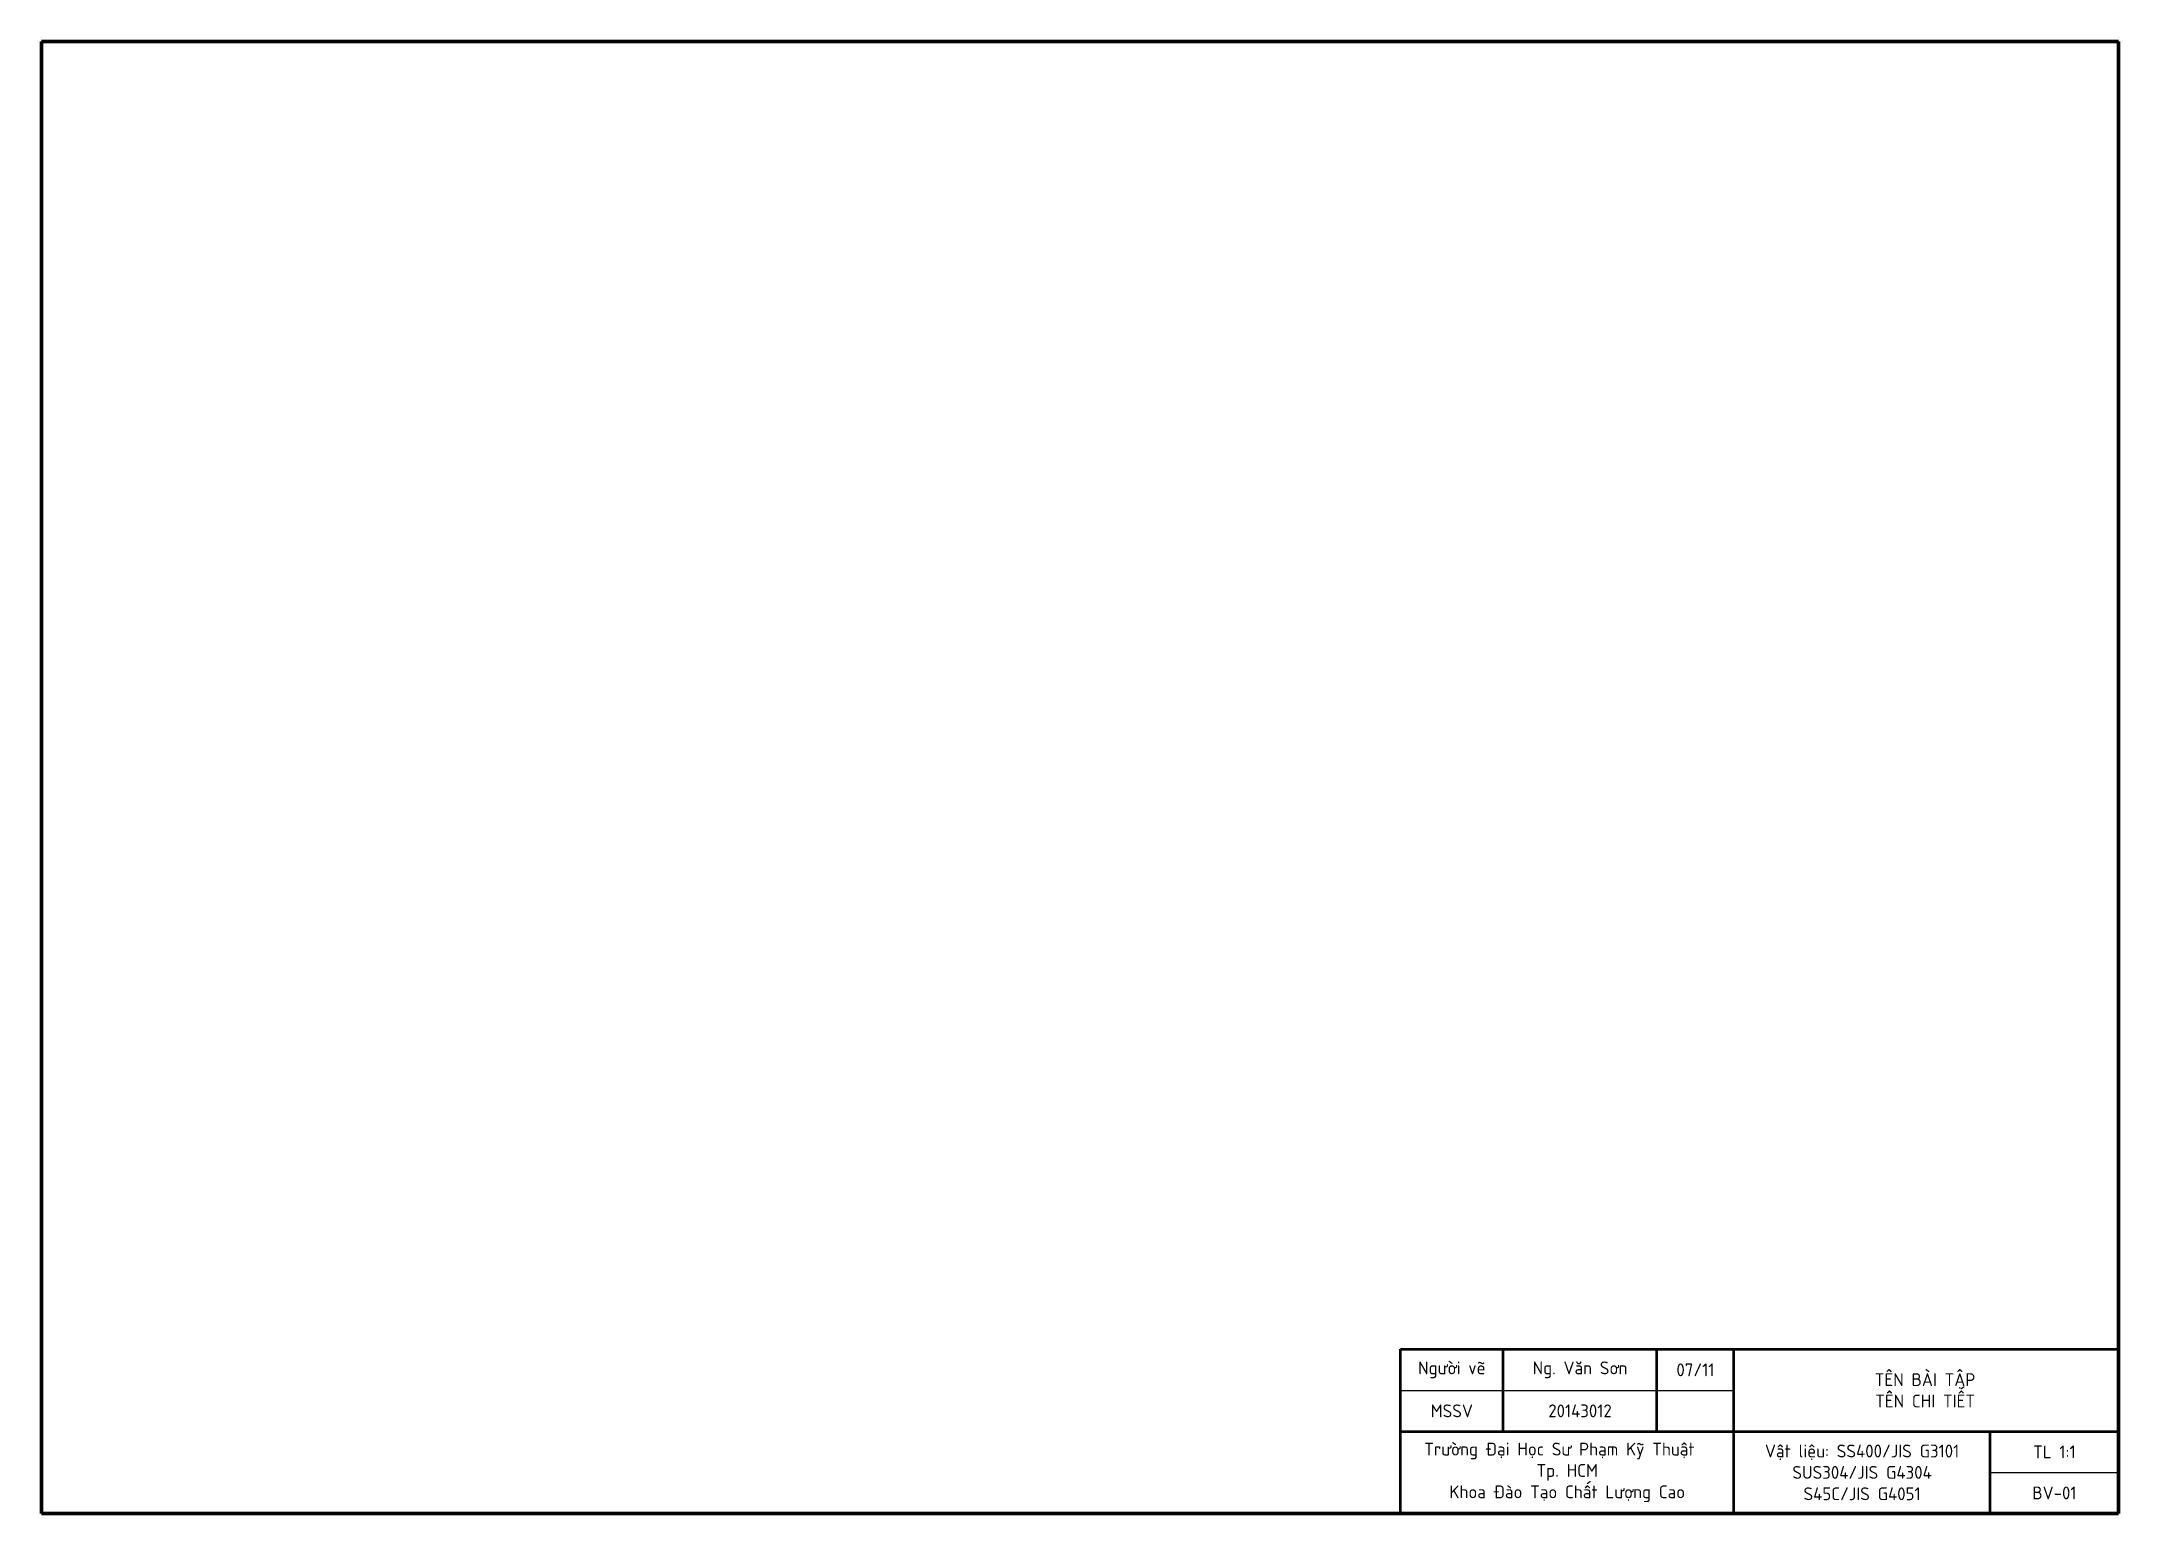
# Paper-space layout 'A3' of a CAD drawing. Header units: millimetres. Extents: x 0 to 405, y -5 to 282.
import ezdxf

# ---------------------------------------------------------------- set-up
doc = ezdxf.new("R2010")
doc.units = ezdxf.units.MM
doc.header["$LTSCALE"] = 0.7
for name, color, linetype, lineweight in [('CON', 7, 'Continuous', 50), ('DIM', 94, 'Continuous', 25), ('KHUNGBV', 5, 'Continuous', 70), ('TEXT', 7, 'Continuous', 25)]:
    doc.layers.add(name, color=color, linetype=linetype, lineweight=lineweight)
doc.styles.add('TCVN-7284', font='tcvn+7284-2003r.ttf')

psp = doc.layouts.new('A3')

# ---------------------------------------------------------------- linework, layer by layer
at = {"layer": 'CON'}
for p, q in [((265.41, -4.58), (265.41, 27.42)), ((265.41, 27.42), (405.41, 27.42)), ((285.41, 11.42), (285.41, 27.42)), ((315.41, 11.42), (315.41, 27.42)), ((330.41, -4.58), (330.41, 27.42)), ((265.41, 11.42), (405.41, 11.42)), ((380.41, -4.58), (380.41, 11.42))]:
    psp.add_line(p, q, dxfattribs=at)
at = {"layer": 'DIM'}
for p, q in [((265.41, 19.42), (330.41, 19.42)), ((380.41, 3.42), (405.41, 3.42))]:
    psp.add_line(p, q, dxfattribs=at)
at = {"layer": 'KHUNGBV'}
for p, q in [((405.41, 282.42), (0.41, 282.42)), ((0.41, 282.42), (0.41, -4.58)), ((405.41, -4.58), (405.41, 282.42)), ((0.41, -4.58), (405.41, -4.58))]:
    psp.add_line(p, q, dxfattribs=at)

# ---------------------------------------------------------------- texts
at = {"layer": 'TEXT', "char_height": 2.5, "attachment_point": 5, "style": 'TCVN-7284'}
for s, insert, width in [('Người vẽ', (275.41, 23.42), 20), ('Ng. Văn Sơn', (300.41, 23.42), 30), ('07/11', (322.91, 23.42), 15), ('TÊN BÀI TẬP\\PTÊN CHI TIẾT', (367.7, 19.42), 74.5938), ('MSSV', (275.41, 15.42), 20), ('20143012', (300.41, 15.42), 30), ('  Trường Đại Học Sư Phạm Kỹ Thuật     Tp. HCM\\PKhoa Đào Tạo Chất Lượng Cao', (297.91, 3.42), 65), ('Vật liệu: SS400/JIS G3101\\PSUS304/JIS G4304\\PS45C/JIS G4051 ', (355.41, 3.42), 50), ('TL 1:1', (392.91, 7.42), 25), ('BV-01', (392.91, -0.58), 25)]:
    psp.add_mtext(s, dxfattribs=dict(at, insert=insert, width=width))

doc.saveas('drawing.dxf')
